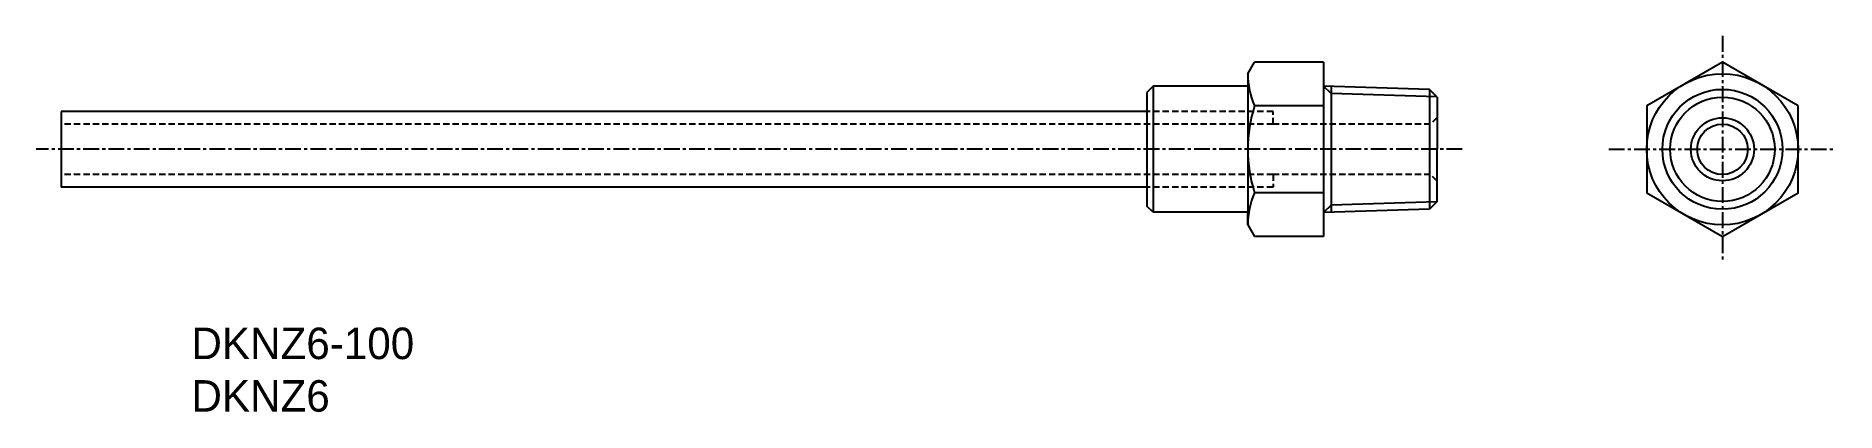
# Model space of a CAD drawing. Extents: x 64 to 207, y 133 to 163.
import ezdxf

# ---------------------------------------------------------------- set-up
doc = ezdxf.new("R2010")
doc.units = 0
doc.linetypes.add('CENTER', pattern=[2, 1.25, -0.25, 0.25, -0.25])
doc.linetypes.add('DASHED', pattern=[0.75, 0.5, -0.25])
doc.layers.get('0').update_dxf_attribs({"linetype": 'CONTINUOUS'})
doc.layers.add('CENTER', color=1, linetype='CENTER')

msp = doc.modelspace()

# ---------------------------------------------------------------- linework, layer by layer
for p, q in [((160.28, 160.01), (160.81, 160.94)), ((160.28, 160.01), (160.28, 149.01)), ((166.28, 160.94), (160.81, 160.94)), ((166.28, 160.94), (166.28, 148.99)), ((152.78, 159.01), (152.28, 158.51)), ((152.28, 158.51), (152.28, 151.01)), ((160.28, 159.01), (152.78, 159.01)), ((152.78, 159.01), (152.78, 149.01)), ((174.66, 158.77), (166.28, 159.03)), ((175.28, 158.15), (174.66, 158.77)), ((152.28, 157.01), (66.28, 157.01)), ((66.28, 157.01), (66.28, 151.01)), ((166.28, 157.47), (160.81, 157.47)), ((175.28, 158.15), (175.28, 156.51)), ((175.28, 156.51), (175.26, 151.51)), ((175.26, 151.51), (175.26, 149.85)), ((152.28, 151.01), (66.28, 151.01)), ((152.28, 151.01), (152.28, 149.51)), ((166.28, 150.55), (160.81, 150.55)), ((175.28, 149.87), (174.66, 149.25)), ((152.78, 149.01), (152.28, 149.51)), ((160.28, 149.01), (152.78, 149.01)), ((160.28, 148.01), (160.28, 149.01)), ((174.66, 149.25), (166.28, 148.99)), ((166.28, 148.99), (166.28, 147.08)), ((160.28, 148.01), (160.81, 147.08)), ((166.28, 147.08), (160.81, 147.08))]:
    msp.add_line(p, q)
at = {"color": 3}
for p, q in [((166.88, 158.43), (166.28, 159.03)), ((166.88, 159.01), (166.88, 149.59)), ((175.26, 158.17), (166.88, 158.43)), ((174.66, 158.77), (174.66, 149.83)), ((175.26, 149.85), (166.88, 149.59)), ((174.66, 149.83), (174.66, 149.25)), ((166.88, 149.59), (166.28, 148.99)), ((166.88, 149.59), (166.88, 149.01))]:
    msp.add_line(p, q, dxfattribs=at)
at = {"color": 3, "linetype": 'DASHED'}
for p, q in [((162.28, 157.01), (152.28, 157.01)), ((162.28, 156.01), (162.28, 157.01)), ((162.28, 156.01), (66.28, 156.01)), ((174.76, 156.01), (162.28, 156.01)), ((175.26, 156.51), (174.76, 156.01)), ((162.28, 152.01), (66.28, 152.01)), ((174.76, 152.01), (162.28, 152.01)), ((162.28, 152.01), (162.28, 151.01)), ((175.26, 151.51), (174.76, 152.01)), ((162.28, 151.01), (152.28, 151.01))]:
    msp.add_line(p, q, dxfattribs=at)
msp.add_lwpolyline([(203.88, 157.47), (197.88, 160.94), (191.88, 157.47), (191.88, 150.55), (197.88, 147.08), (203.88, 150.55)], close=True)
for radius in [6, 4.76, 2.5, 2]:
    msp.add_circle((197.88, 154.01), radius)
at = {"color": 3}
msp.add_circle((197.88, 154.01), 4.14, dxfattribs=at)
for centre, radius, start, end in [((166.54, 160.01), 6.27, 180, 203.8649), ((171.74, 154.01), 11.46, 162.412, 180), ((171.74, 154.01), 11.46, 180, 197.588), ((166.54, 148.01), 6.27, 156.1351, 180)]:
    msp.add_arc(centre, radius, start, end)
at = {"layer": 'CENTER', "color": 1, "linetype": 'CENTER'}
for p, q in [((197.88, 163.01), (197.88, 145.01)), ((177.27, 154.01), (64.28, 154.01)), ((188.88, 154.01), (206.88, 154.01))]:
    msp.add_line(p, q, dxfattribs=at)

# ---------------------------------------------------------------- texts
for s, p in [('DKNZ6-100', (76.59, 137.36)), ('DKNZ6', (76.59, 133.19))]:
    msp.add_text(s, height=2.5).set_placement(p)

doc.saveas('drawing.dxf')
